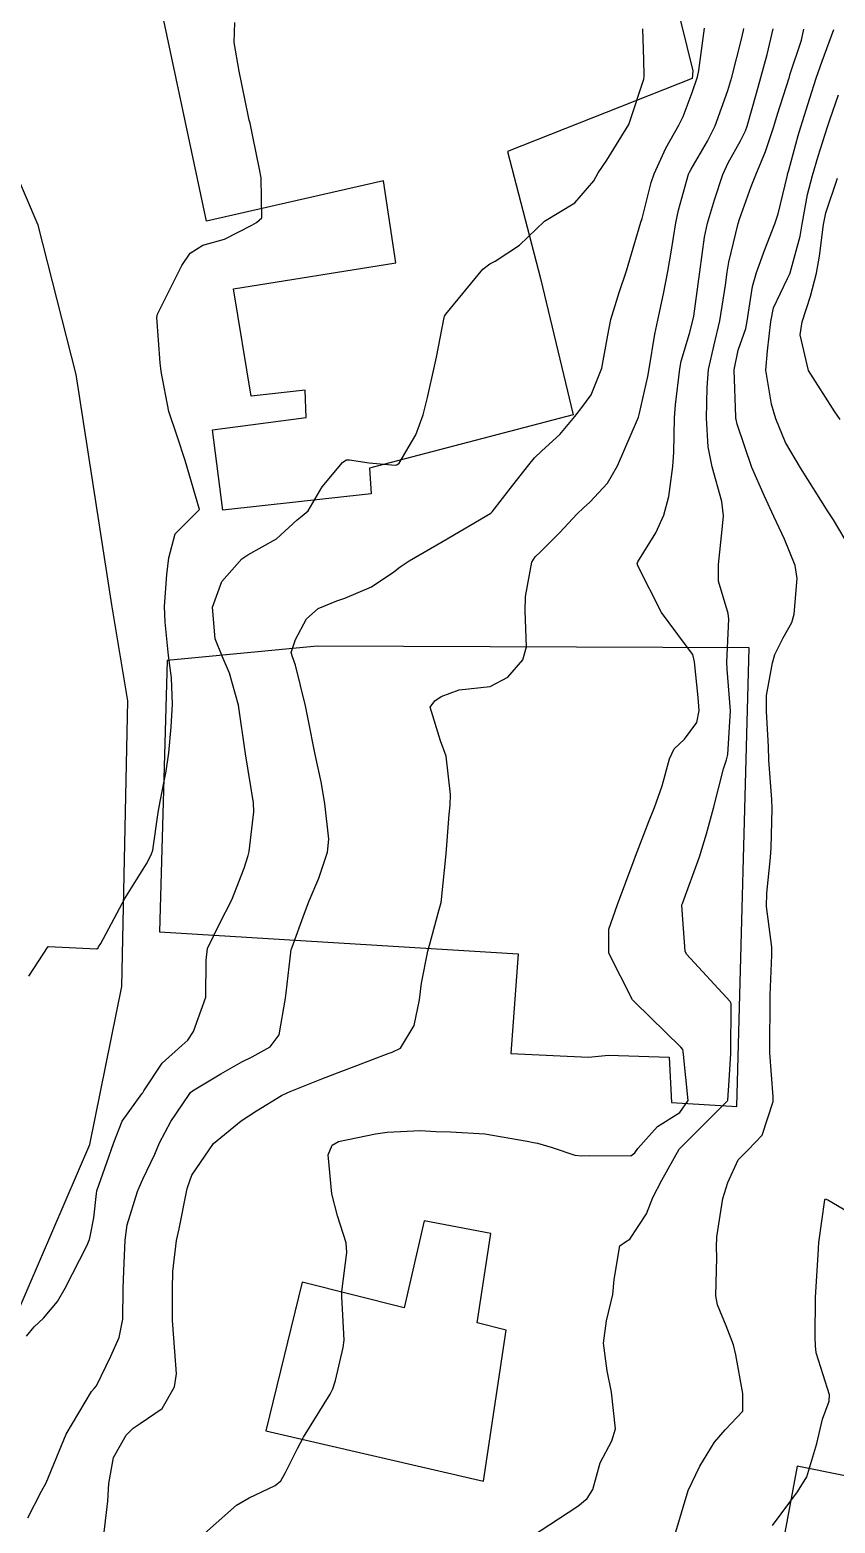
# Model space of a CAD drawing. Header units: metres. Extents: x 307586 to 320046, y 7427249 to 7434250.
# Drawn here: x 319146.4 to 319179.4, y 7429354.5 to 7429415.7 of the extents above; entities that cross this region are included whole.
import ezdxf

# ---------------------------------------------------------------- set-up
doc = ezdxf.new("R2010")
doc.units = ezdxf.units.M
doc.header["$MEASUREMENT"] = 0
for name, color, linetype in [('Curvas de Nivel 1m', 11, 'Continuous'), ('Curvas de Nivel 5m', 15, 'Continuous'), ('Edificações', 30, 'Continuous'), ('Vias Primárias', 230, 'Continuous')]:
    doc.layers.add(name, color=color, linetype=linetype)

msp = doc.modelspace()

# ---------------------------------------------------------------- linework, layer by layer
at = {"layer": 'Curvas de Nivel 1m', "flags": 128}
for points, elevation in [([(319146.247, 7429362.127), (319146.552, 7429362.511), (319146.944, 7429362.872), (319147.507, 7429363.56), (319147.828, 7429364.107), (319148.721, 7429365.835), (319148.823, 7429366.092), (319148.855, 7429366.221), (319148.996, 7429366.983), (319149.11, 7429367.99), (319149.131, 7429368.089), (319149.621, 7429369.49), (319149.818, 7429370.082), (319150.172, 7429370.949), (319150.975, 7429372.071), (319151.008, 7429372.116), (319151.055, 7429372.196), (319151.807, 7429373.327), (319152.609, 7429374.055), (319152.859, 7429374.278), (319153.089, 7429374.634), (319153.598, 7429376.043), (319153.611, 7429377.557), (319153.662, 7429378.042), (319154.161, 7429379.053), (319154.669, 7429380.027), (319155.166, 7429381.327), (319155.336, 7429381.854), (319155.379, 7429382.018), (319155.572, 7429383.642), (319155.558, 7429384.016), (319155.223, 7429386.02), (319154.933, 7429388.025), (319154.575, 7429389.339), (319154.268, 7429390.035), (319153.985, 7429390.745), (319153.874, 7429392.041), (319154.251, 7429393.094), (319155.069, 7429394.024), (319155.325, 7429394.193), (319156.491, 7429394.848), (319157.339, 7429395.626), (319157.544, 7429395.794), (319157.791, 7429395.996), (319158.365, 7429396.983), (319159.206, 7429397.982), (319159.302, 7429398.052), (319159.374, 7429398.081), (319159.489, 7429398.093), (319160.3, 7429397.966), (319161.372, 7429397.866), (319161.436, 7429397.885), (319161.531, 7429397.948), (319162.21, 7429399.116), (319162.509, 7429399.939), (319162.697, 7429400.64), (319162.984, 7429401.934), (319163.055, 7429402.297), (319163.371, 7429403.931), (319163.392, 7429403.982), (319163.444, 7429404.066), (319164.956, 7429405.908), (319165.247, 7429406.123), (319165.468, 7429406.241), (319166.469, 7429406.899), (319167.493, 7429407.88), (319168.738, 7429408.63), (319169.51, 7429409.532), (319169.698, 7429409.857), (319170.052, 7429410.383), (319170.948, 7429411.839), (319171.562, 7429413.704), (319171.579, 7429413.813), (319171.587, 7429413.83), (319171.587, 7429413.853), (319171.57, 7429414.498), (319171.526, 7429415.774)], 771), ([(319146.298, 7429354.676), (319146.859, 7429355.768), (319147.048, 7429356.117), (319147.575, 7429357.417), (319147.869, 7429358.105), (319148.911, 7429359.855), (319149.021, 7429359.98), (319149.106, 7429360.088), (319149.694, 7429361.314), (319150.044, 7429362.079), (319150.198, 7429362.824), (319150.204, 7429364.078), (319150.237, 7429364.81), (319150.292, 7429366.077), (319150.369, 7429366.7), (319150.795, 7429368.072), (319150.856, 7429368.23), (319151.018, 7429368.57), (319151.501, 7429369.592), (319151.699, 7429370.063), (319152.156, 7429370.944), (319152.909, 7429372.051), (319152.974, 7429372.131), (319153.055, 7429372.193), (319154.211, 7429372.888), (319155.073, 7429373.388), (319155.494, 7429373.598), (319156.242, 7429374.008), (319156.6, 7429374.493), (319156.863, 7429376.002), (319156.889, 7429376.22), (319157.103, 7429378), (319157.107, 7429378.026), (319157.134, 7429378.089), (319157.652, 7429379.491), (319157.841, 7429379.993), (319158.231, 7429380.921), (319158.594, 7429381.986), (319158.639, 7429382.527), (319158.484, 7429383.987), (319158.325, 7429384.875), (319158.09, 7429385.991), (319157.798, 7429387.441), (319157.682, 7429387.996), (319157.27, 7429389.66), (319157.152, 7429390.001), (319157.094, 7429390.183), (319157.28, 7429390.711), (319157.721, 7429391.564), (319158.208, 7429391.991), (319158.973, 7429392.308), (319159.299, 7429392.416), (319160.392, 7429392.878), (319161.316, 7429393.493), (319161.573, 7429393.694), (319161.944, 7429393.944), (319162.81, 7429394.454), (319163.331, 7429394.756), (319165.284, 7429395.901), (319165.318, 7429395.926), (319165.344, 7429395.948), (319166.199, 7429397.053), (319166.844, 7429397.885), (319167.085, 7429398.174), (319167.379, 7429398.455), (319168.126, 7429399.132), (319168.739, 7429399.867), (319169.022, 7429400.238), (319169.402, 7429400.748), (319169.847, 7429401.853), (319170.084, 7429403.199), (319170.213, 7429403.848), (319170.562, 7429404.951), (319170.852, 7429405.839), (319170.996, 7429406.311), (319171.451, 7429407.831), (319171.494, 7429407.988), (319171.873, 7429409.462), (319171.987, 7429409.825), (319172.471, 7429410.879), (319173.006, 7429411.815), (319173.183, 7429412.177), (319173.556, 7429413.157), (319173.769, 7429413.807), (319173.827, 7429414.067), (319174.058, 7429415.803)], 772), ([(319149.422, 7429354.084), (319149.581, 7429355.358), (319149.615, 7429356.082), (319149.805, 7429357.155), (319150.327, 7429358.076), (319150.611, 7429358.358), (319150.898, 7429358.549), (319151.806, 7429359.159), (319152.317, 7429360.056), (319152.389, 7429360.584), (319152.29, 7429362.056), (319152.229, 7429362.772), (319152.23, 7429364.057), (319152.247, 7429364.78), (319152.4, 7429366.056), (319152.505, 7429366.54), (319152.799, 7429368.052), (319152.841, 7429368.225), (319153.02, 7429368.734), (319153.911, 7429370.037), (319155.042, 7429370.971), (319155.679, 7429371.382), (319156.696, 7429372.004), (319156.937, 7429372.119), (319157.055, 7429372.169), (319158.36, 7429372.684), (319159.068, 7429372.96), (319159.795, 7429373.24), (319161.08, 7429373.735), (319161.24, 7429373.789), (319161.578, 7429373.945), (319162.148, 7429374.884), (319162.369, 7429375.937), (319162.441, 7429376.609), (319162.702, 7429377.934), (319162.799, 7429378.271), (319163.149, 7429379.538), (319163.25, 7429379.929), (319163.27, 7429380.044), (319163.454, 7429381.926), (319163.586, 7429383.536), (319163.62, 7429383.924), (319163.632, 7429384.349), (319163.463, 7429385.926), (319163.232, 7429386.562), (319162.799, 7429387.935), (319162.986, 7429388.202), (319163.257, 7429388.377), (319163.985, 7429388.644), (319165.262, 7429388.783), (319165.986, 7429389.173), (319166.602, 7429389.887), (319166.747, 7429390.417), (319166.703, 7429391.886), (319166.715, 7429392.473), (319166.975, 7429393.883), (319167.107, 7429394.1), (319167.327, 7429394.314), (319168.11, 7429395.098), (319168.837, 7429395.865), (319169.089, 7429396.12), (319169.35, 7429396.356), (319170.083, 7429397.129), (319170.493, 7429397.843), (319171.307, 7429399.747), (319171.343, 7429399.831), (319171.395, 7429400.003), (319171.728, 7429401.509), (319171.783, 7429401.826), (319172.013, 7429403.248), (319172.141, 7429403.823), (319172.377, 7429404.898), (319172.551, 7429405.819), (319172.682, 7429406.61), (319172.875, 7429407.816), (319172.986, 7429408.327), (319173.404, 7429409.811), (319173.438, 7429409.887), (319173.516, 7429410.016), (319174.177, 7429411.157), (319174.49, 7429411.796), (319175.014, 7429413.245), (319175.178, 7429413.786), (319175.579, 7429415.344), (319175.661, 7429415.7), (319175.672, 7429415.779)], 773), ([(319153.544, 7429354.039), (319154.855, 7429355.197), (319155.375, 7429355.497), (319156.448, 7429356.004), (319156.673, 7429356.194), (319156.871, 7429356.536), (319157.353, 7429357.526), (319157.61, 7429357.989), (319158.696, 7429359.758), (319158.805, 7429359.972), (319158.916, 7429360.307), (319159.23, 7429361.667), (319159.268, 7429361.967), (319159.172, 7429363.756), (319159.176, 7429363.968), (319159.377, 7429365.568), (319159.351, 7429365.966), (319158.999, 7429367.065), (319158.773, 7429367.974), (319158.621, 7429369.568), (319158.778, 7429369.974), (319159.034, 7429370.123), (319160.565, 7429370.427), (319161.038, 7429370.507), (319162.405, 7429370.57), (319163.039, 7429370.535), (319163.633, 7429370.515), (319165.038, 7429370.434), (319166.782, 7429370.136), (319167.035, 7429370.083), (319167.205, 7429370.048), (319167.809, 7429369.868), (319168.737, 7429369.561), (319169.03, 7429369.526), (319169.339, 7429369.538), (319171.03, 7429369.536), (319171.204, 7429369.656), (319171.316, 7429369.827), (319172.125, 7429370.736), (319173.048, 7429371.308), (319173.389, 7429371.805), (319173.197, 7429373.692), (319173.179, 7429373.809), (319173.165, 7429373.89), (319173.085, 7429373.995), (319171.192, 7429375.829), (319171.104, 7429375.931), (319170.137, 7429377.84), (319170.129, 7429378.826), (319170.484, 7429379.84), (319171.171, 7429381.68), (319171.211, 7429381.791), (319171.227, 7429381.829), (319171.777, 7429383.242), (319172, 7429383.822), (319172.315, 7429384.716), (319172.62, 7429385.816), (319172.816, 7429386.227), (319173.235, 7429386.627), (319173.74, 7429387.308), (319173.833, 7429387.801), (319173.794, 7429388.337), (319173.643, 7429389.804), (319173.572, 7429390.1), (319173.28, 7429390.498), (319172.292, 7429391.82), (319171.322, 7429393.737), (319171.294, 7429393.83), (319171.324, 7429393.902), (319172.064, 7429395.095), (319172.385, 7429395.82), (319172.59, 7429396.582), (319172.762, 7429397.816), (319172.8, 7429398.395), (319172.831, 7429399.816), (319172.867, 7429400.347), (319173.04, 7429401.814), (319173.101, 7429402.138), (319173.437, 7429403.264), (319173.581, 7429403.808), (319173.615, 7429403.977), (319173.862, 7429405.804), (319174.059, 7429407.226), (319174.183, 7429407.8), (319174.466, 7429408.759), (319174.806, 7429409.791), (319175.032, 7429410.276), (319175.534, 7429411.177), (319175.735, 7429411.583), (319175.809, 7429411.777), (319176.196, 7429413.135), (319176.371, 7429413.772), (319176.625, 7429414.717), (319176.873, 7429415.767)], 774), ([(319172.845, 7429353.971), (319173.382, 7429355.802), (319173.871, 7429356.802), (319174.473, 7429357.786), (319174.898, 7429358.291), (319175.628, 7429359.051), (319175.635, 7429359.773), (319175.344, 7429361.361), (319175.25, 7429361.777), (319174.945, 7429362.562), (319174.586, 7429363.414), (319174.525, 7429363.787), (319174.558, 7429365.365), (319174.555, 7429365.786), (319174.563, 7429366.213), (319174.815, 7429367.783), (319175.019, 7429368.438), (319175.44, 7429369.365), (319175.853, 7429369.772), (319176.421, 7429370.385), (319176.868, 7429371.762), (319176.872, 7429371.955), (319176.734, 7429373.763), (319176.73, 7429374.121), (319176.751, 7429375.764), (319176.745, 7429376.127), (319176.825, 7429377.763), (319176.813, 7429378.086), (319176.597, 7429379.766), (319176.619, 7429380.307), (319176.763, 7429381.764), (319176.787, 7429382.164), (319176.838, 7429383.764), (319176.825, 7429384.146), (319176.701, 7429385.765), (319176.678, 7429386.319), (319176.604, 7429387.766), (319176.603, 7429388.423), (319176.842, 7429389.764), (319176.947, 7429390.094), (319177.288, 7429390.787), (319177.64, 7429391.414), (319177.736, 7429391.756), (319177.857, 7429393.215), (319177.781, 7429393.755), (319177.334, 7429394.834), (319176.903, 7429395.764), (319176.501, 7429396.624), (319175.994, 7429397.774), (319175.391, 7429399.553), (319175.349, 7429399.737), (319175.343, 7429399.781), (319175.342, 7429399.832), (319175.267, 7429401.782), (319175.431, 7429402.591), (319175.747, 7429403.469), (319175.811, 7429403.776), (319176.03, 7429405.201), (319176.194, 7429405.773), (319176.532, 7429406.714), (319176.946, 7429407.765), (319177.083, 7429408.179), (319177.455, 7429409.761), (319177.465, 7429409.809), (319177.516, 7429409.969), (319177.896, 7429411.398), (319178.003, 7429411.755), (319178.376, 7429412.931), (319178.639, 7429413.749), (319178.88, 7429414.437), (319179.358, 7429415.742)], 776), ([(319180.046, 7429394.445), (319179.342, 7429395.625), (319179.267, 7429395.741), (319179.133, 7429395.956), (319177.993, 7429397.754), (319177.383, 7429398.8), (319176.98, 7429399.764), (319176.802, 7429400.366), (319176.577, 7429401.768), (319176.637, 7429402.562), (319176.772, 7429403.767), (319176.887, 7429404.327), (319177.461, 7429405.523), (319177.538, 7429405.684), (319177.568, 7429405.759), (319177.98, 7429407.261), (319178.068, 7429407.754), (319178.28, 7429408.978), (319178.482, 7429409.75), (319178.726, 7429410.547), (319179.103, 7429411.744), (319179.21, 7429412.079), (319179.556, 7429413.063)], 777), ([(319179.622, 7429399.737), (319179.398, 7429400.053), (319178.323, 7429401.751), (319177.981, 7429403.212), (319178.058, 7429403.754), (319178.404, 7429404.8), (319178.652, 7429405.748), (319178.771, 7429406.449), (319178.939, 7429407.746), (319179.028, 7429408.215), (319179.512, 7429409.64)], 778), ([(319176.849, 7429354.36), (319177.878, 7429355.745), (319178.252, 7429356.36), (319178.67, 7429357.733), (319178.903, 7429358.724), (319179.172, 7429359.466), (319179.178, 7429359.727), (319178.921, 7429360.543), (319178.643, 7429361.447), (319178.604, 7429361.735), (319178.591, 7429362.083), (319178.609, 7429363.735), (319178.722, 7429365.475), (319178.733, 7429365.734), (319178.747, 7429365.973), (319178.988, 7429367.73), (319179.013, 7429367.761), (319179.118, 7429367.729), (319180.997, 7429366.623)], 777)]:
    msp.add_lwpolyline(points, dxfattribs=dict(at, elevation=elevation))
at = {"layer": 'Curvas de Nivel 5m', "flags": 128}
for points, elevation in [([(319146.341, 7429376.902), (319147.133, 7429378.12), (319149.132, 7429378.028), (319149.174, 7429378.058), (319149.2, 7429378.099), (319149.285, 7429378.249), (319150.281, 7429380.083), (319151.167, 7429381.513), (319151.359, 7429381.88), (319151.418, 7429382.068), (319151.64, 7429383.622), (319151.719, 7429384.065), (319151.969, 7429385.309), (319152.078, 7429386.061), (319152.174, 7429387.125), (319152.225, 7429388.06), (319152.188, 7429389.136), (319152.071, 7429390.062), (319151.923, 7429391.428), (319151.898, 7429392.064), (319151.991, 7429393.385), (319152.082, 7429394.062), (319152.338, 7429395.055), (319153.343, 7429396.05), (319152.756, 7429398.056), (319152.429, 7429399.013), (319152.085, 7429400.063), (319151.764, 7429401.712), (319151.728, 7429402.067), (319151.586, 7429403.923), (319151.608, 7429404.068), (319152.224, 7429405.294), (319152.619, 7429406.058), (319152.954, 7429406.572), (319153.476, 7429406.895), (319154.37, 7429407.146), (319155.488, 7429407.709), (319155.683, 7429407.825), (319155.89, 7429408.016), (319155.865, 7429409.661), (319155.798, 7429410.017), (319155.526, 7429411.353), (319155.411, 7429411.901), (319155.381, 7429412.022), (319155.338, 7429412.221), (319154.972, 7429414.029), (319154.755, 7429415.212), (319154.792, 7429416.032)], 770), ([(319166.914, 7429353.879), (319168.856, 7429355.154), (319169.238, 7429355.468), (319169.474, 7429355.844), (319169.782, 7429356.938), (319170.251, 7429357.836), (319170.399, 7429358.334), (319170.235, 7429359.837), (319170.057, 7429360.704), (319169.909, 7429361.84), (319170.029, 7429362.757), (319170.298, 7429363.837), (319170.355, 7429364.45), (319170.587, 7429365.834), (319170.821, 7429365.996), (319170.987, 7429366.11), (319171.677, 7429367.149), (319171.941, 7429367.821), (319172.3, 7429368.537), (319173.017, 7429369.81), (319175, 7429371.781), (319175.02, 7429371.814), (319175.066, 7429372.624), (319175.133, 7429373.729), (319175.132, 7429373.78), (319175.151, 7429375.731), (319175.146, 7429375.78), (319175.104, 7429375.861), (319173.316, 7429377.807), (319173.257, 7429377.931), (319173.149, 7429379.42), (319173.13, 7429379.81), (319173.133, 7429379.83), (319173.154, 7429379.883), (319173.847, 7429381.8), (319174.138, 7429382.747), (319174.432, 7429383.792), (319174.841, 7429385.408), (319174.962, 7429385.784), (319175.017, 7429385.992), (319175.128, 7429387.782), (319174.981, 7429389.495), (319174.969, 7429389.785), (319175.059, 7429391.543), (319175.027, 7429391.784), (319174.628, 7429393.105), (319174.624, 7429393.79), (319174.777, 7429395.228), (319174.833, 7429395.788), (319174.769, 7429396.371), (319174.371, 7429397.795), (319174.2, 7429398.617), (319174.141, 7429399.799), (319174.161, 7429401.05), (319174.225, 7429401.798), (319174.449, 7429402.81), (319174.69, 7429403.791), (319174.918, 7429405.248), (319174.989, 7429405.787), (319175.06, 7429406.196), (319175.436, 7429407.781), (319175.495, 7429407.963), (319175.976, 7429409.307), (319176.16, 7429409.774), (319176.56, 7429410.737), (319176.906, 7429411.766), (319177.051, 7429412.262), (319177.526, 7429413.76), (319177.537, 7429413.786), (319177.564, 7429413.878), (319178.033, 7429415.3), (319178.13, 7429415.755)], 775)]:
    msp.add_lwpolyline(points, dxfattribs=dict(at, elevation=elevation))
at = {"layer": 'Edificações'}
for points in [[(319154.302, 7429396.028), (319153.866, 7429399.314), (319157.711, 7429399.829), (319157.671, 7429400.938), (319155.451, 7429400.7), (319154.738, 7429405.096), (319161.398, 7429406.165), (319160.882, 7429409.536), (319153.626, 7429407.883), (319151.639, 7429417.222), (319164.438, 7429420.3), (319163.188, 7429425.448), (319170.149, 7429427.98), (319173.579, 7429414.045), (319173.552, 7429413.732), (319165.972, 7429410.733), (319167.322, 7429405.527), (319168.674, 7429399.939), (319160.312, 7429397.738), (319160.387, 7429396.689), (319154.302, 7429396.028)], [(319172.697, 7429371.714), (319175.383, 7429371.558), (319175.89, 7429390.369), (319158.172, 7429390.447), (319152.009, 7429389.851), (319151.697, 7429378.727), (319166.417, 7429377.817), (319166.106, 7429373.733), (319169.299, 7429373.577), (319170.117, 7429373.655), (319172.609, 7429373.577), (319172.697, 7429371.714)], [(319157.555, 7429364.345), (319156.055, 7429358.248), (319164.984, 7429356.186), (319165.913, 7429362.372), (319164.726, 7429362.682), (319165.294, 7429366.342), (319162.558, 7429366.858), (319161.732, 7429363.3), (319157.555, 7429364.345)], [(319180.788, 7429342.97), (319181.521, 7429356.064), (319177.857, 7429356.796), (319175.414, 7429343.621), (319180.788, 7429342.97)]]:
    msp.add_lwpolyline(points, dxfattribs=at)
at = {"layer": 'Vias Primárias'}
msp.add_lwpolyline([(319139.21, 7429347.655), (319148.84, 7429370), (319150.147, 7429376.476), (319150.392, 7429388.202), (319149.74, 7429392.14), (319148.273, 7429401.586), (319146.721, 7429407.713), (319144.275, 7429413.413)], dxfattribs=at)
msp.add_lwpolyline([(319139.21, 7429347.655), (319148.84, 7429370), (319150.147, 7429376.476), (319150.392, 7429388.202), (319149.74, 7429392.14), (319148.273, 7429401.586), (319146.721, 7429407.713), (319144.275, 7429413.413)], dxfattribs=at)

doc.saveas('drawing.dxf')
